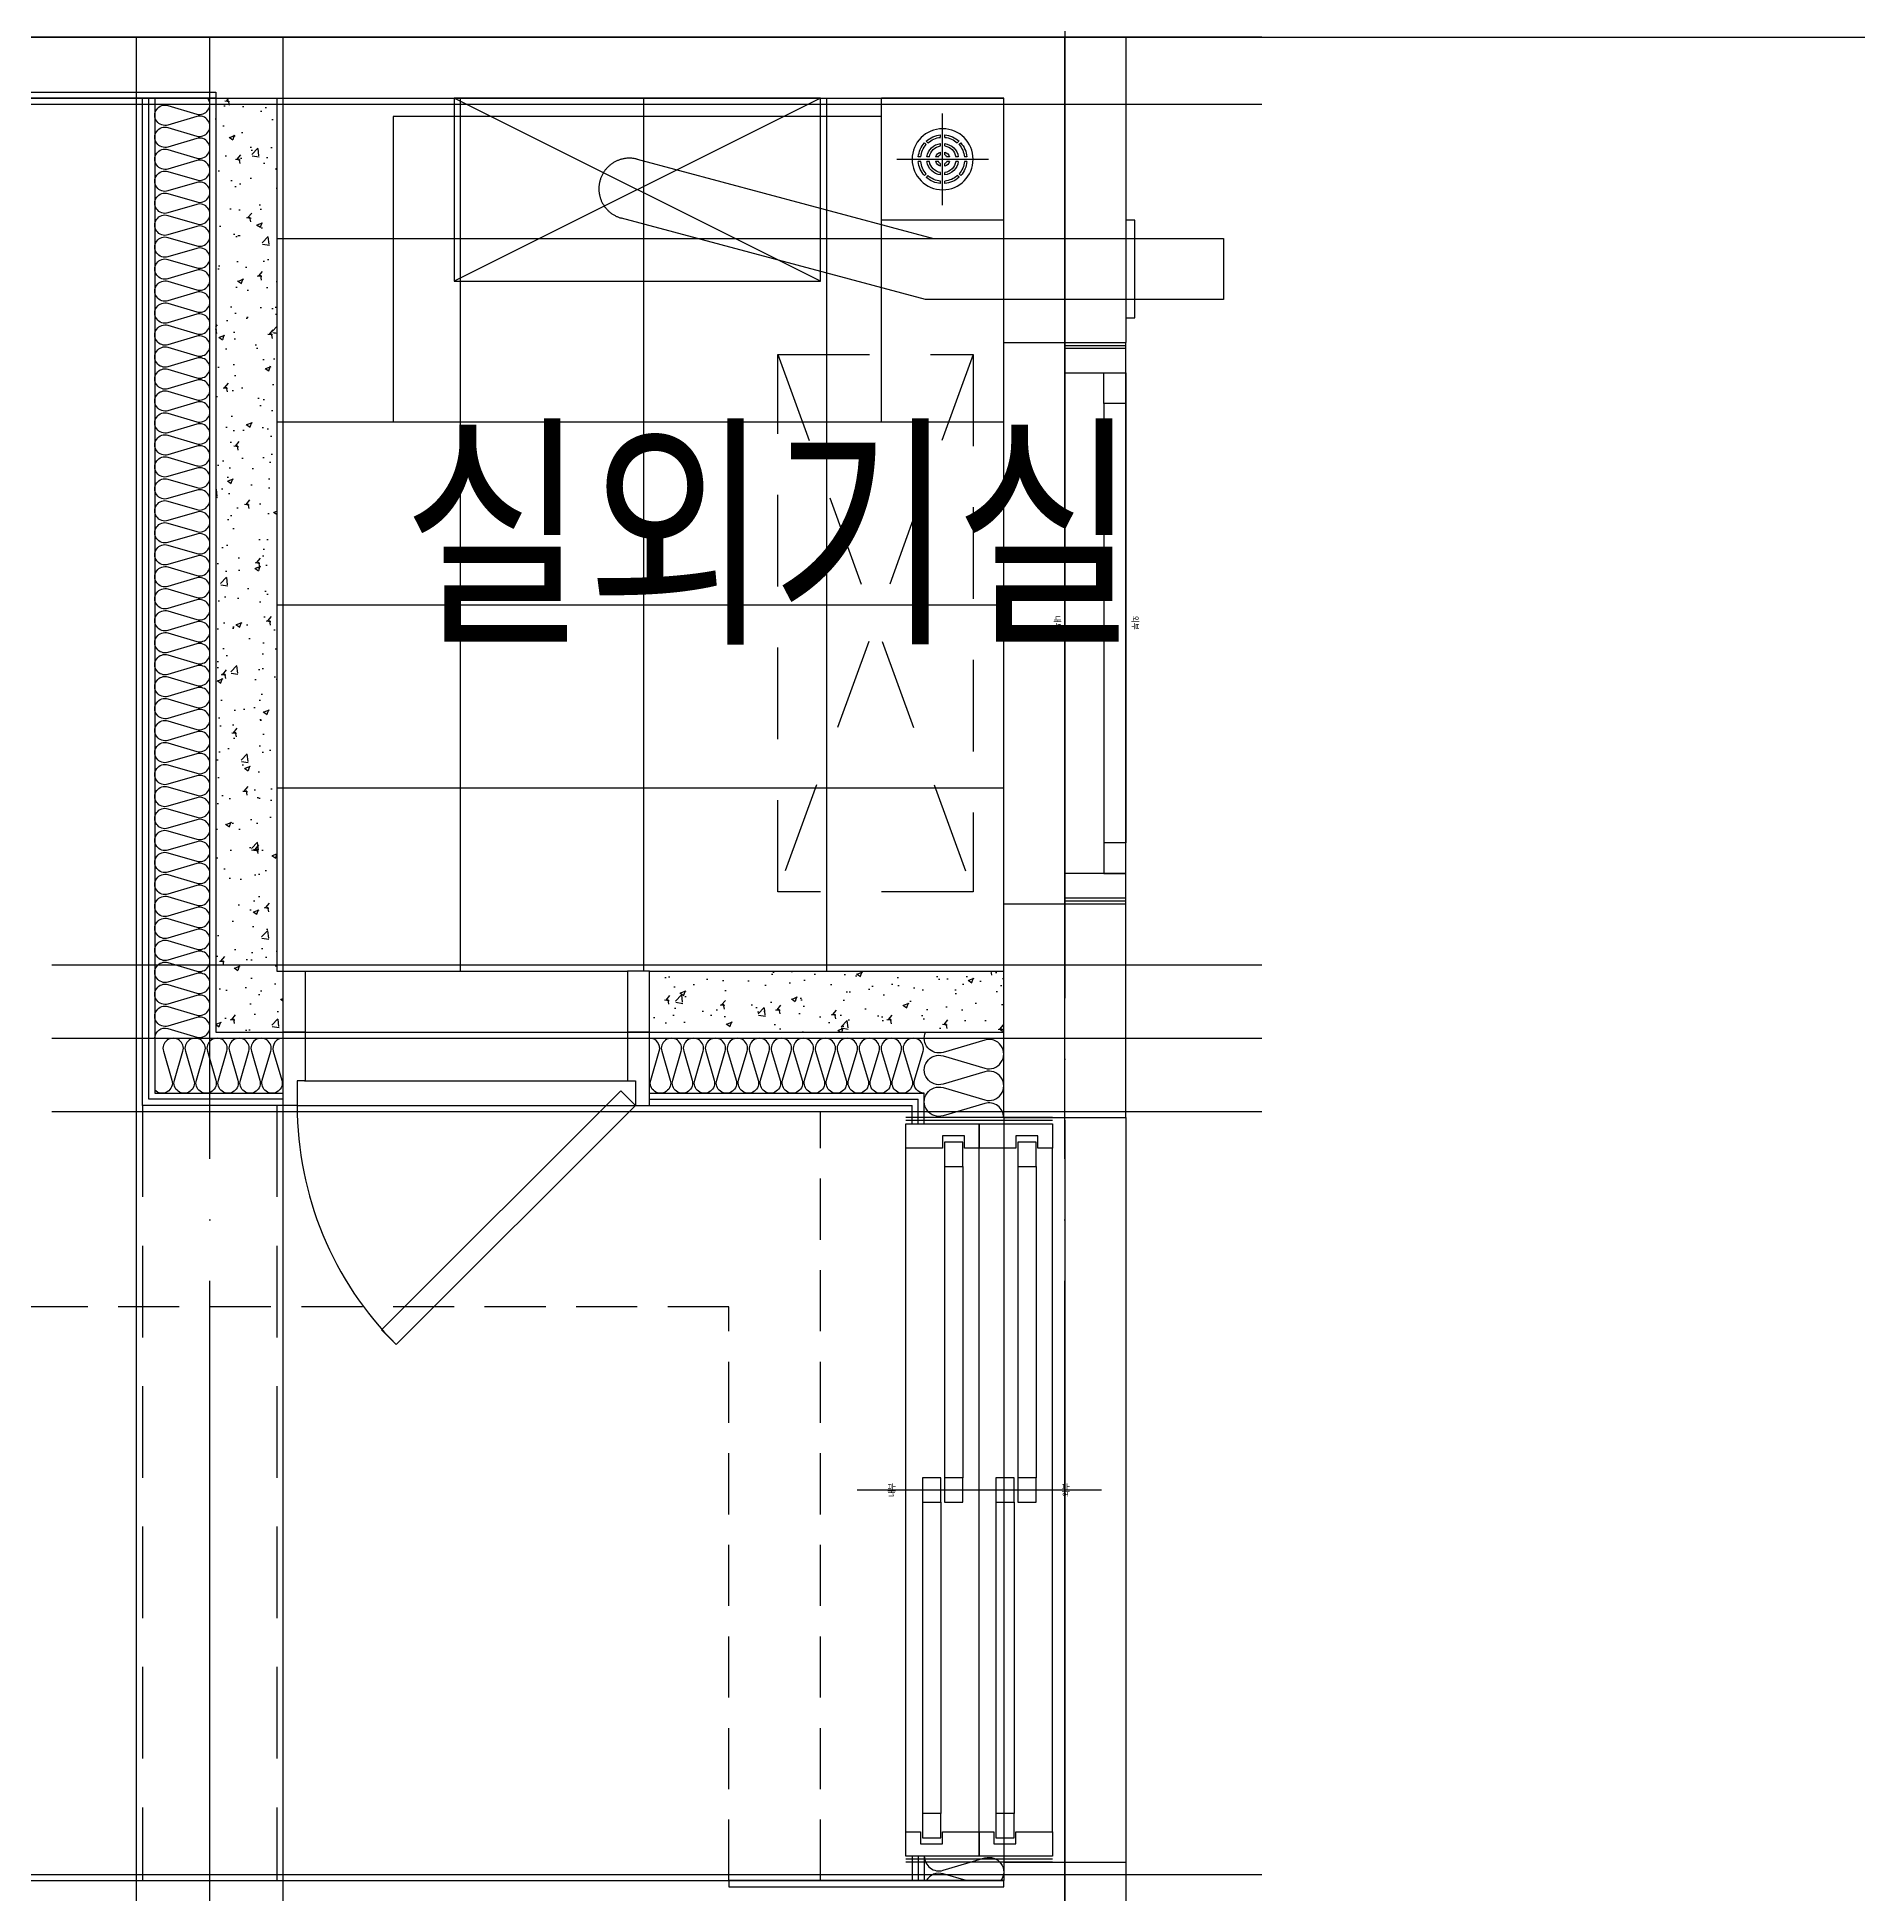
# Model space of a CAD drawing. Header units: millimetres. Extents: x 840000 to 1054178, y 0 to 59400.
# Drawn here: x 875919 to 878912, y 19577 to 22621 of the extents above; entities that cross this region are included whole.
import ezdxf
from ezdxf.enums import TextEntityAlignment as Align
from ezdxf.xclip import XClip

# ---------------------------------------------------------------- set-up
doc = ezdxf.new("R2010")
doc.units = ezdxf.units.MM
doc.header["$LTSCALE"] = 100
doc.header["$XCLIPFRAME"] = 0
for name, pattern in [('X - 단위세대 확장형$0$CEN', [62, 60, -1, 0, -1]), ('X - 단위세대 확장형$0$HID', [1.5, 1, -0.5]), ('X - 단위세대 확장형$0$X-55$0$HD', [2.5, 1.5, -1]), ('X - 단위세대 확장형$0$X-55$0$HID', [2.3, 1.5, -0.8]), ('X - 단위세대 확장형$0$xr-49D(확)$0$HID', [2.3, 1.5, -0.8]), ('X - 평면도$0$CEN', [62, 60, -1, 0, -1])]:
    doc.linetypes.add(name, pattern=pattern)
doc.layers.get('DEFPOINTS').update_dxf_attribs({"color": 145})
for name, color, linetype in [('AA-XXXX-TEXT', 3, 'Continuous'), ('SYM', 7, 'Continuous'), ('X - 단위세대 확장형$0$A-CEN', 1, 'X - 단위세대 확장형$0$CEN'), ('X - 단위세대 확장형$0$A-CON', 2, 'Continuous'), ('X - 단위세대 확장형$0$A-GIP', 6, 'Continuous'), ('X - 단위세대 확장형$0$A-INS', 9, 'Continuous'), ('X - 단위세대 확장형$0$A-TILE', 253, 'Continuous'), ('X - 단위세대 확장형$0$A-WIN', 4, 'Continuous'), ('X - 단위세대 확장형$0$AA-WAXM-CONC', 2, 'Continuous'), ('X - 단위세대 확장형$0$AA-WAXM-DRYW', 7, 'Continuous'), ('X - 단위세대 확장형$0$AA-XXXX-CNTL', 1, 'X - 단위세대 확장형$0$CEN'), ('X - 단위세대 확장형$0$AA-XXXX-PATT', 8, 'Continuous'), ('X - 단위세대 확장형$0$S-ELE', 4, 'Continuous'), ('X - 단위세대 확장형$0$X-55$0$0-조경패턴', 9, 'Continuous'), ('X - 단위세대 확장형$0$X-55$0$AA-DWXM-WIND', 4, 'Continuous'), ('X - 단위세대 확장형$0$X-84$0$AA-DWXM-STHC', 9, 'Continuous'), ('X - 단위세대 확장형$0$X-84$0$AA-DWXM-WIND', 4, 'Continuous'), ('X - 단위세대 확장형$0$X-84$0$AA-XXXX-ELEV', 4, 'Continuous'), ('X - 단위세대 확장형$0$xr-49D(확)$0$AA-XXXX-HIDL2', 7, 'X - 단위세대 확장형$0$xr-49D(확)$0$HID'), ('X - 단위세대 확장형$0$결로방지단열재', 7, 'X - 단위세대 확장형$0$HID'), ('X - 단위세대 확장형$0$보일러', 6, 'X - 단위세대 확장형$0$HID'), ('X - 단위세대 확장형$0$실외기', 9, 'X - 단위세대 확장형$0$HID'), ('X - 단위세대 확장형$0$커텐박스', 6, 'X - 단위세대 확장형$0$HID'), ('X - 평면도$0$AA-XXXX-CNTL', 1, 'X - 평면도$0$CEN')]:
    doc.layers.add(name, color=color, linetype=linetype)
doc.layers.add('X - 단위세대 확장형$0$A-door', color=4, linetype='Continuous', lineweight=25)
doc.layers.add('X - 단위세대 확장형$0$A-MC', color=171, linetype='Continuous', plot=False)
doc.layers.add('X - 단위세대 확장형$0$AA-EL-PCN8', color=8, linetype='Continuous', plot=False)
doc.styles.add('HAUD01', font='Dotum.ttf')
doc.styles.add('X - 단위세대 확장형$0$X-55$0$맑은 고딕', font='malgun.ttf')
doc.styles.add('X - 단위세대 확장형$0$X-84$0$맑은 고딕', font='malgun.ttf')
pattern_1 = [(50, (-56951.98, -38513.11), (91.092334, -7.96954), [9.525, -104.775]), (355, (-56951.98, -38513.11), (-17.62141, 95.52832), [7.62, -83.82]), (100.451, (-56944.39, -38513.77), (73.47125, 87.55834), [8.095, -89.045]), (46.1842, (-56951.98, -38487.71), (135.53952, -21.02116), [14.2875, -157.1625]), (96.6356, (-56940.69, -38489.46), (118.70212, 123.71278), [12.1425, -133.5675]), (351.184, (-56951.98, -38487.71), (118.7023, 123.71256), [11.43, -125.73]), (21, (-56939.28, -38494.06), (75.80744, -51.13276), [9.525, -104.775]), (326, (-56939.28, -38494.06), (30.90101, 92.09398), [7.62, -83.82]), (71.4514, (-56932.965, -38498.32), (106.70825, 40.96143), [8.095, -89.045]), (37.5, (-56951.982, -38513.11), (1.544302, 42.27752), [0, -82.804, 0, -85.09, 0, -84.1375]), (7.5, (-56951.98, -38513.11), (33.40983, 50.090287), [0, -48.514, 0, -80.899, 0, -32.0675]), (327.5, (-56980.303, -38513.11), (67.795298, -2.864372), [0, -31.75, 0, -99.06, 0, -131.445]), (317.5, (-56993, -38513.11), (74.06459, 12.713246), [0, -41.275, 0, -65.786, 0, -93.345])]

# ---------------------------------------------------------------- blocks, each defined once
blk = doc.blocks.new('X - 단위세대 확장형$0$X-84$0$FD')
at = {"layer": 'X - 단위세대 확장형$0$X-84$0$AA-DWXM-STHC'}
for p, q in [((101.5, 114.3), (-98.5, 114.3)), ((-98.5, -85.7), (-98.5, 114.3)), ((101.5, -85.7), (101.5, 114.3)), ((1.5, 89.3), (1.5, -60.7)), ((-28.2, 41.1), (-25.4, 38.3)), ((-22.5, 41.1), (-25.4, 43.9)), ((-2.4, 50.1), (-2.4, 54.1)), ((-2.4, 36), (-2.4, 40)), ((5.4, 50.1), (5.4, 54.1)), ((5.4, 36), (5.4, 40)), ((28.3, 44), (25.5, 41.1)), ((28.3, 38.3), (31.2, 41.1)), ((76.5, 14.3), (-73.5, 14.3)), ((-34.4, 17.6), (-38.4, 17.6)), ((-34.3, 10.8), (-38.3, 10.8)), ((-20.3, 17.6), (-24.3, 17.6)), ((-20.2, 10.8), (-24.3, 10.8)), ((-5.8, 17.6), (-10, 17.6)), ((-5.7, 10.8), (-10, 10.8)), ((-2.4, 21.3), (-2.4, 25.7)), ((-2.4, 3), (-2.4, 7.3)), ((5.4, 21.3), (5.4, 25.7)), ((5.4, 3), (5.4, 7.3)), ((13, 10.8), (8.7, 10.8)), ((13, 17.6), (8.8, 17.6)), ((27.3, 10.8), (23.2, 10.8)), ((27.3, 17.6), (23.3, 17.6)), ((41.3, 10.8), (37.3, 10.8)), ((41.4, 17.6), (37.4, 17.6)), ((-28.2, -12.5), (-25.3, -9.7)), ((-22.5, -12.5), (-25.3, -15.4)), ((-2.4, -11.4), (-2.4, -7.3)), ((-2.4, -25.5), (-2.4, -21.5)), ((5.4, -11.4), (5.4, -7.3)), ((5.4, -25.5), (5.4, -21.5)), ((25.5, -12.6), (28.3, -15.4)), ((31.1, -12.6), (28.3, -9.7)), ((101.5, -85.7), (-98.5, -85.7))]:
    blk.add_line(p, q, dxfattribs=at)
blk.add_circle((1.5, 14.3), 50, dxfattribs=at)
for radius, start, end in [(40, 137.9377, 175.3172), (36, 138.2645, 174.7956), (40, 95.5963, 132.2058), (26, 98.6286, 172.7847), (36, 96.2205, 131.895), (22, 100.213, 171.4638), (40, 47.8687, 84.4251), (36, 48.1878, 83.8033), (26, 7.2153, 81.4045), (22, 8.5362, 79.8264), (36, 5.2044, 41.8183), (40, 4.6828, 42.1367), (40, 184.9707, 222.1313), (36, 185.5247, 221.8122), (26, 187.6605, 261.3714), (22, 189.0641, 259.787), (12, 108.9695, 164.209), (12, 196.7874, 251.0305), (8, 119.1827, 155.9086), (8, 205.6729, 240.8173), (12, 15.791, 71.1056), (8, 24.0914, 60.9392), (26, 278.5955, 352.3395), (22, 280.1736, 350.9359), (12, 288.8944, 343.2126), (8, 299.0608, 334.3271), (36, 318.105, 354.4753), (40, 317.7942, 355.0293), (40, 227.8633, 264.4037), (36, 228.1817, 263.7795), (36, 276.1967, 311.7355), (40, 275.5749, 312.0623)]:
    blk.add_arc((1.5, 14.3), radius, start, end, dxfattribs=at)
blk = doc.blocks.new('*U474')
at = {"layer": 'DEFPOINTS'}
for p, q in [((-460, -64), (-460, 36)), ((-455, -64), (-455, 36)), ((455, -64), (455, 36)), ((460, -64), (460, 36))]:
    blk.add_line(p, q, dxfattribs=at)
at = {"layer": 'X - 단위세대 확장형$0$X-55$0$AA-DWXM-WIND'}
for p, q in [((-360, 36), (360, 36)), ((-360, 0), (360, 0))]:
    blk.add_line(p, q, dxfattribs=at)
at = {"layer": 'X - 단위세대 확장형$0$X-55$0$AA-DWXM-WIND', "color": 8}
blk.add_line((410, -64), (-410, -64), dxfattribs=at)
at = {"layer": 'X - 단위세대 확장형$0$X-55$0$AA-DWXM-WIND'}
for points in [[(-410, 36), (-450, 36), (-450, -64), (-410, -64)], [(-410, 36), (-360, 36), (-360, 0), (-410, 0)], [(410, 36), (360, 36), (360, 0), (410, 0)], [(450, 36), (410, 36), (410, -64), (450, -64)]]:
    blk.add_lwpolyline(points, close=True, dxfattribs=at)
at = {"layer": 'DEFPOINTS', "style": 'X - 단위세대 확장형$0$X-55$0$맑은 고딕', "width": 0.9}
for s, p in [('외부', (-0.7, 51.4)), ('내부', (-0.7, -76.3))]:
    blk.add_text(s, height=10, dxfattribs=at).set_placement(p, align=Align.MIDDLE_CENTER)
blk = doc.blocks.new('X - 단위세대 확장형$0$X-55$0$실외기실 점검문')
at = {"layer": 'X - 단위세대 확장형$0$A-door', "color": 8}
for p, q in [((-119.7, 577), (-119.7, 23)), ((-79.7, 565), (-79.7, 36)), ((0.3, 564), (0.3, 35))]:
    blk.add_line(p, q, dxfattribs=at)
at = {"layer": 'X - 단위세대 확장형$0$A-door'}
for points in [[(0.3, 600), (0.3, 564), (-79.7, 564), (-79.7, 577), (-119.7, 577), (-119.7, 600)], [(-95.6, 47), (-119.7, 23), (-511.4, 414.7), (-487.4, 438.8)], [(0.3, 0), (0.3, 36), (-79.7, 36), (-79.7, 23), (-119.7, 23), (-119.7, 0)]]:
    blk.add_lwpolyline(points, close=True, dxfattribs=at)
at = {"layer": 'X - 단위세대 확장형$0$A-door', "color": 1}
blk.add_arc((-119.7, 23), 554, 90, 135, dxfattribs=at)
blk = doc.blocks.new('X - 단위세대 확장형$0$X-55$0$보일러(양평)_3')
at = {"layer": 'X - 단위세대 확장형$0$보일러', "linetype": 'X - 단위세대 확장형$0$X-55$0$HID', "ltscale": 50}
for p, q in [((0, 430), (-600, 130)), ((0, 130), (-600, 430))]:
    blk.add_line(p, q, dxfattribs=at)
for points in [[(0, 130), (0, 430), (-600, 430), (-600, 130)], [(500, 230), (500, 70), (515, 70), (515, 230)]]:
    blk.add_lwpolyline(points, close=True, dxfattribs=at)
at = {"layer": 'X - 단위세대 확장형$0$보일러', "color": 252, "ltscale": 50}
blk.add_lwpolyline([(100, -100), (100, 400), (-700, 400), (-700, -100)], close=True, dxfattribs=at)
at = {"layer": 'X - 단위세대 확장형$0$보일러', "linetype": 'X - 단위세대 확장형$0$X-55$0$HID', "ltscale": 50}
blk.add_lwpolyline([(-300, 330), (185.2, 200), (660, 200), (660, 100), (172, 100), (-325.9, 233.4)], dxfattribs=at)
blk.add_arc((-312.9, 281.7), 50, 75, 255, dxfattribs=at)
blk = doc.blocks.new('*U477')
at = {"layer": 'DEFPOINTS'}
for p, q in [((-610, -130), (-610, 110)), ((-605, -130), (-605, 110)), ((605, -130), (605, 110)), ((610, -130), (610, 110))]:
    blk.add_line(p, q, dxfattribs=at)
at = {"layer": 'X - 단위세대 확장형$0$X-84$0$AA-DWXM-WIND'}
for p, q in [((0, 190), (0, -210)), ((-20, 83), (-530, 83)), ((-20, 53), (-530, 53)), ((530, 47), (20, 47)), ((530, 17), (20, 17)), ((-20, -37), (-530, -37)), ((-20, -67), (-530, -67)), ((530, -73), (20, -73)), ((530, -103), (20, -103))]:
    blk.add_line(p, q, dxfattribs=at)
at = {"layer": 'X - 단위세대 확장형$0$X-84$0$AA-DWXM-WIND', "color": 8}
for p, q in [((-560, 110), (560, 110)), ((-560, -10), (560, -10)), ((-560, -130), (560, -130))]:
    blk.add_line(p, q, dxfattribs=at)
at = {"layer": 'X - 단위세대 확장형$0$X-84$0$AA-DWXM-WIND'}
for points in [[(-560, 86), (-580, 86), (-580, 50), (-560, 50), (-560, -10), (-560, -10), (-600, -10), (-600, 110), (-560, 110), (-560, 86)], [(560, 14), (580, 14), (580, 50), (560, 50), (560, 110), (560, 110), (600, 110), (600, -10), (560, -10), (560, 14)], [(-560, -34), (-580, -34), (-580, -70), (-560, -70), (-560, -130), (-560, -130), (-600, -130), (-600, -10), (-560, -10), (-560, -34)], [(560, -106), (580, -106), (580, -70), (560, -70), (560, -10), (560, -10), (600, -10), (600, -130), (560, -130), (560, -106)]]:
    blk.add_lwpolyline(points, dxfattribs=at)
for points in [[(-530, 53), (-530, 83), (-570, 83), (-570, 53)], [(20, 53), (20, 83), (-20, 83), (-20, 53)], [(-20, 17), (20, 17), (20, 47), (-20, 47)], [(570, 17), (570, 47), (530, 47), (530, 17)], [(-530, -67), (-530, -37), (-570, -37), (-570, -67)], [(20, -67), (20, -37), (-20, -37), (-20, -67)], [(-20, -103), (20, -103), (20, -73), (-20, -73)], [(570, -103), (570, -73), (530, -73), (530, -103)]]:
    blk.add_lwpolyline(points, close=True, dxfattribs=at)
at = {"layer": 'DEFPOINTS', "style": 'X - 단위세대 확장형$0$X-84$0$맑은 고딕', "width": 0.9}
for s, p in [('내부', (0, 133.2)), ('외부', (0, -152.2))]:
    blk.add_text(s, height=10, dxfattribs=at).set_placement(p, align=Align.MIDDLE_CENTER)
blk = doc.blocks.new('X - 단위세대 확장형$0$A$C215C54E9')
at = {"layer": 'X - 단위세대 확장형$0$실외기', "linetype": 'X - 단위세대 확장형$0$X-55$0$HD'}
for p, q in [((440, -160), (-440, 160)), ((440, 160), (-440, -160))]:
    blk.add_line(p, q, dxfattribs=at)
blk.add_lwpolyline([(440, -160), (-440, -160), (-440, 160), (440, 160)], close=True, dxfattribs=at)
blk = doc.blocks.new('X - 단위세대 확장형$0$A$Cc77666b6')
at = {"layer": 'X - 단위세대 확장형$0$AA-XXXX-PATT'}
h = blk.add_hatch(dxfattribs=at)
h.set_pattern_fill('AR-CONC', color=256, scale=0.5, style=0)
h.set_pattern_definition(pattern_1)
h.paths.add_polyline_path([(-1490, -1630), (-1380, -1630), (-1380, -1530), (-1390, -1530), (-1390, -100), (-1490, -100)])
h = blk.add_hatch(dxfattribs=at)
h.set_pattern_fill('AR-CONC', color=256, scale=0.5, style=0)
h.set_pattern_definition(pattern_1)
h.paths.add_polyline_path([(-780, -1530), (-780, -1630), (-200, -1630), (-200, -1530)])
at = {"layer": 'X - 단위세대 확장형$0$A-CEN'}
for p, q in [((222.5, 0), (-8400, 0)), ((-1758.7, -1640), (222.5, -1640))]:
    blk.add_line(p, q, dxfattribs=at)
at = {"layer": 'X - 단위세대 확장형$0$A-GIP'}
for p, q in [((-1610, -1750), (-1610, -100)), ((-1600, -1740), (-1600, -100)), ((-1380, -1750), (-1610, -1750)), ((-1380, -1740), (-1600, -1740)), ((-780, -1740), (-340, -1740)), ((-780, -1750), (-350, -1750)), ((-350, -1780), (-350, -1750)), ((-340, -1780), (-340, -1740)), ((-350, -2980), (-350, -3020)), ((-340, -2980), (-340, -3020))]:
    blk.add_line(p, q, dxfattribs=at)
at = {"layer": 'X - 단위세대 확장형$0$A-INS'}
for p, q in [((-1590, -100), (-1590, -1730)), ((-1590, -1730), (-1380, -1730)), ((-780, -1730), (-330, -1730)), ((-330, -1780), (-330, -1730)), ((-330, -2980), (-330, -3020))]:
    blk.add_line(p, q, dxfattribs=at)
for points in [[(-1590, -1640, -0.500912), (-1568.6, -1624), (-1521.4, -1638, 1.337394), (-1521.4, -1606), (-1568.6, -1620, -1.337394), (-1568.6, -1588), (-1521.4, -1602, 1.337394), (-1521.4, -1570), (-1568.6, -1584, -1.337394), (-1568.6, -1552), (-1521.4, -1566, 1.337394), (-1521.4, -1534), (-1568.6, -1548, -1.337394), (-1568.6, -1516), (-1521.4, -1530, 1.337394), (-1521.4, -1498), (-1568.6, -1512, -1.337394), (-1568.6, -1480), (-1521.4, -1494, 1.337394), (-1521.4, -1462), (-1568.6, -1476, -1.337394), (-1568.6, -1444), (-1521.4, -1458, 1.337394), (-1521.4, -1426), (-1568.6, -1440, -1.337394), (-1568.6, -1408), (-1521.4, -1422, 1.337394), (-1521.4, -1390), (-1568.6, -1404, -1.337394), (-1568.6, -1372), (-1521.4, -1386, 1.337394), (-1521.4, -1354), (-1568.6, -1368, -1.337394), (-1568.6, -1336), (-1521.4, -1350, 1.337394), (-1521.4, -1318), (-1568.6, -1332, -1.337394), (-1568.6, -1300), (-1521.4, -1314, 1.337394), (-1521.4, -1282), (-1568.6, -1296, -1.337394), (-1568.6, -1264), (-1521.4, -1278, 1.337394), (-1521.4, -1246), (-1568.6, -1260, -1.337394), (-1568.6, -1228), (-1521.4, -1242, 1.337394), (-1521.4, -1210), (-1568.6, -1224, -1.337394), (-1568.6, -1192), (-1521.4, -1206, 1.337394), (-1521.4, -1174), (-1568.6, -1188, -1.337394), (-1568.6, -1156), (-1521.4, -1170, 1.337394), (-1521.4, -1138), (-1568.6, -1152, -1.337394), (-1568.6, -1120), (-1521.4, -1134, 1.337394), (-1521.4, -1102), (-1568.6, -1116, -1.337394), (-1568.6, -1084), (-1521.4, -1098, 1.337394), (-1521.4, -1066), (-1568.6, -1080, -1.337394), (-1568.6, -1048), (-1521.4, -1062, 1.337394), (-1521.4, -1030), (-1568.6, -1044, -1.337394), (-1568.6, -1012), (-1521.4, -1026, 1.337394), (-1521.4, -994), (-1568.6, -1008, -1.337394), (-1568.6, -976), (-1521.4, -990, 1.337394), (-1521.4, -958), (-1568.6, -972, -1.337394), (-1568.6, -940), (-1521.4, -954, 1.337394), (-1521.4, -922), (-1568.6, -936, -1.337394), (-1568.6, -904), (-1521.4, -918, 1.337394), (-1521.4, -886), (-1568.6, -900, -1.337394), (-1568.6, -868), (-1521.4, -882, 1.337394), (-1521.4, -850), (-1568.6, -864, -1.337394), (-1568.6, -832), (-1521.4, -846, 1.337394), (-1521.4, -814), (-1568.6, -828, -1.337394), (-1568.6, -796), (-1521.4, -810, 1.337394), (-1521.4, -778), (-1568.6, -792, -1.337394), (-1568.6, -760), (-1521.4, -774, 1.337394), (-1521.4, -742), (-1568.6, -756, -1.337394), (-1568.6, -724), (-1521.4, -738, 1.337394), (-1521.4, -706), (-1568.6, -720, -1.337394), (-1568.6, -688), (-1521.4, -702, 1.337394), (-1521.4, -670), (-1568.6, -684, -1.337394), (-1568.6, -652), (-1521.4, -666, 1.337394), (-1521.4, -634), (-1568.6, -648, -1.337394), (-1568.6, -616), (-1521.4, -630, 1.337394), (-1521.4, -598), (-1568.6, -612, -1.337394), (-1568.6, -580), (-1521.4, -594, 1.337394), (-1521.4, -562), (-1568.6, -576, -1.337394), (-1568.6, -544), (-1521.4, -558, 1.337394), (-1521.4, -526), (-1568.6, -540, -1.337394), (-1568.6, -508), (-1521.4, -522, 1.337394), (-1521.4, -490), (-1568.6, -504, -1.337394), (-1568.6, -472), (-1521.4, -486, 1.337394), (-1521.4, -454), (-1568.6, -468, -1.337394), (-1568.6, -436), (-1521.4, -450, 1.337394), (-1521.4, -418), (-1568.6, -432, -1.337394), (-1568.6, -400), (-1521.4, -414, 1.337394), (-1521.4, -382), (-1568.6, -396, -1.337394), (-1568.6, -364), (-1521.4, -378, 1.337394), (-1521.4, -346), (-1568.6, -360, -1.337394), (-1568.6, -328), (-1521.4, -342, 1.337394), (-1521.4, -310), (-1568.6, -324, -1.337394), (-1568.6, -292), (-1521.4, -306, 1.337394), (-1521.4, -274), (-1568.6, -288, -1.337394), (-1568.6, -256), (-1521.4, -270, 1.337394), (-1521.4, -238), (-1568.6, -252, -1.337394), (-1568.6, -220), (-1521.4, -234, 1.337394), (-1521.4, -202), (-1568.6, -216, -1.337394), (-1568.6, -184), (-1521.4, -198, 1.337394), (-1521.4, -166), (-1568.6, -180, -1.337394), (-1568.6, -148), (-1521.4, -162, 1.337394), (-1521.4, -130), (-1568.6, -144, -1.337394), (-1568.6, -112), (-1521.4, -126, 0.722154), (-1503.3, -100, 0.722154)], [(-1380, -1640, 0.500912), (-1396, -1661.4), (-1382, -1708.6, -1.337394), (-1414, -1708.6), (-1400, -1661.4, 1.337394), (-1432, -1661.4), (-1418, -1708.6, -1.337394), (-1450, -1708.6), (-1436, -1661.4, 1.337394), (-1468, -1661.4), (-1454, -1708.6, -1.337394), (-1486, -1708.6), (-1472, -1661.4, 1.337394), (-1504, -1661.4), (-1490, -1708.6, -1.337394), (-1522, -1708.6), (-1508, -1661.4, 1.337394), (-1540, -1661.4), (-1526, -1708.6, -1.337394), (-1558, -1708.6), (-1544, -1661.4, 1.337394), (-1576, -1661.4), (-1562, -1708.6, -0.785097), (-1590, -1724.9, -0.785097)], [(-330, -1730, -0.500912), (-346, -1708.6), (-332, -1661.4, 1.337394), (-364, -1661.4), (-350, -1708.6, -1.337394), (-382, -1708.6), (-368, -1661.4, 1.337394), (-400, -1661.4), (-386, -1708.6, -1.337394), (-418, -1708.6), (-404, -1661.4, 1.337394), (-436, -1661.4), (-422, -1708.6, -1.337394), (-454, -1708.6), (-440, -1661.4, 1.337394), (-472, -1661.4), (-458, -1708.6, -1.337394), (-490, -1708.6), (-476, -1661.4, 1.337394), (-508, -1661.4), (-494, -1708.6, -1.337394), (-526, -1708.6), (-512, -1661.4, 1.337394), (-544, -1661.4), (-530, -1708.6, -1.337394), (-562, -1708.6), (-548, -1661.4, 1.337394), (-580, -1661.4), (-566, -1708.6, -1.337394), (-598, -1708.6), (-584, -1661.4, 1.337394), (-616, -1661.4), (-602, -1708.6, -1.337394), (-634, -1708.6), (-620, -1661.4, 1.337394), (-652, -1661.4), (-638, -1708.6, -1.337394), (-670, -1708.6), (-656, -1661.4, 1.337394), (-688, -1661.4), (-674, -1708.6, -1.337394), (-706, -1708.6), (-692, -1661.4, 1.337394), (-724, -1661.4), (-710, -1708.6, -1.337394), (-742, -1708.6), (-728, -1661.4, 1.337394), (-760, -1661.4), (-746, -1708.6, -1.337394), (-778, -1708.6), (-764, -1661.4, 0.500912), (-780, -1640, 0.500912)], [(-200, -1770, 0.500912), (-230.9, -1746.9), (-299.1, -1767.1, -1.337394), (-299.1, -1720.9), (-230.9, -1741.1, 1.337394), (-230.9, -1694.9), (-299.1, -1715.1, -1.337394), (-299.1, -1668.9), (-230.9, -1689.1, 1.337394), (-230.9, -1642.9), (-299.1, -1663.1, -0.643204), (-327.8, -1630, -0.643204)], [(-330, -2980, 0.500912), (-299.1, -3003.1), (-230.9, -2982.9, -0.713472), (-204.5, -3020, -0.713472)], [(-261.6, -3020), (-299.1, -3008.9, 0.346751), (-326.8, -3020, 0.346751)]]:
    blk.add_lwpolyline(points, format="xyb", dxfattribs=at)
at = {"layer": 'X - 단위세대 확장형$0$A-MC'}
for p, q in [((-1620, -8037.5), (-1620, 0)), ((-1380, -8037.5), (-1380, 0)), ((-5535, -110), (222.5, -110)), ((-1758.7, -1520), (222.5, -1520)), ((-1758.7, -1760), (222.5, -1760)), ((-5630, -3010), (222.5, -3010))]:
    blk.add_line(p, q, dxfattribs=at)
at = {"layer": 'X - 단위세대 확장형$0$A-TILE'}
for p, q in [((-1090, -100), (-1090, -1530)), ((-790, -100), (-790, -1530)), ((-490, -100), (-490, -1530)), ((-1390, -330), (-200, -330)), ((-1390, -630), (-200, -630)), ((-1390, -930), (-200, -930)), ((-1390, -1230), (-200, -1230))]:
    blk.add_line(p, q, dxfattribs=at)
at = {"layer": 'X - 단위세대 확장형$0$AA-EL-PCN8'}
for p, q in [((-200, -1420), (-200, -500)), ((0, -1420), (0, -500)), ((-1344, -1530), (-816, -1530)), ((-200, -1770), (-200, -2990)), ((0, -1770), (0, -2990))]:
    blk.add_line(p, q, dxfattribs=at)
at = {"layer": 'X - 단위세대 확장형$0$AA-WAXM-CONC'}
for p, q in [((0, 0), (0, -500)), ((-5420, -100), (-200, -100)), ((-200, -500), (-200, -100)), ((-200, -500), (0, -500)), ((-200, -1420), (0, -1420)), ((-200, -1770), (-200, -1420)), ((0, -1770), (0, -1420)), ((-200, -1770), (0, -1770)), ((-200, -2990), (0, -2990)), ((-200, -2990), (-200, -3020)), ((0, -2990), (0, -3640)), ((-3310, -3020), (-200, -3020))]:
    blk.add_line(p, q, dxfattribs=at)
at = {"layer": 'X - 단위세대 확장형$0$AA-WAXM-DRYW'}
for p, q in [((-1490, -100), (-1490, -1630)), ((-1390, -100), (-1390, -1530)), ((-1390, -1530), (-1380, -1530)), ((-780, -1530), (-200, -1530)), ((-1490, -1630), (-1380, -1630)), ((-780, -1630), (-200, -1630))]:
    blk.add_line(p, q, dxfattribs=at)
for points in [[(-1380, -1630), (-1380, -1530), (-1344, -1530), (-1344, -1630)], [(-780, -1630), (-780, -1530), (-816, -1530), (-816, -1630)]]:
    blk.add_lwpolyline(points, close=True, dxfattribs=at)
at = {"layer": 'X - 단위세대 확장형$0$AA-XXXX-CNTL'}
for p, q in [((-8400, 0), (222.5, 0)), ((-1500, -8037.5), (-1500, 0)), ((-100, -8037.5), (-100, 0))]:
    blk.add_line(p, q, dxfattribs=at)
at = {"layer": 'X - 단위세대 확장형$0$S-ELE'}
for p, q in [((-200, -1770), (-200, -2990)), ((0, -1770), (0, -2990))]:
    blk.add_line(p, q, dxfattribs=at)
at = {"layer": 'X - 단위세대 확장형$0$X-55$0$0-조경패턴'}
blk.add_line((-200, -500), (0, -500), dxfattribs=at)
at = {"layer": 'X - 단위세대 확장형$0$xr-49D(확)$0$AA-XXXX-HIDL2'}
for p, q in [((-1610, -1750), (-1610, -3020)), ((-1390, -1750), (-1390, -3020))]:
    blk.add_line(p, q, dxfattribs=at)
at = {"rotation": 90}
for name, p in [('X - 단위세대 확장형$0$A$C215C54E9', (-410, -960)), ('X - 단위세대 확장형$0$X-55$0$실외기실 점검문', (-780, -1630.3))]:
    blk.add_blockref(name, p, dxfattribs=at)
at = {"layer": 'X - 단위세대 확장형$0$A-WIN'}
for name, p, rotation in [('*U474', (-36, -960), 270), ('*U477', (-250, -2380), 90)]:
    blk.add_blockref(name, p, dxfattribs=dict(at, rotation=rotation))
at = {"layer": 'X - 단위세대 확장형$0$X-84$0$AA-XXXX-ELEV', "xscale": -1.00000000000001, "rotation": 90}
blk.add_blockref('X - 단위세대 확장형$0$X-84$0$FD', (-285.7, -198.5), dxfattribs=at)
at = {"layer": 'X - 단위세대 확장형$0$보일러'}
blk.add_blockref('X - 단위세대 확장형$0$X-55$0$보일러(양평)_3', (-500, -530), dxfattribs=at)
blk = doc.blocks.new('X - 단위세대 확장형$0$20220222-결로')
at = {"layer": 'X - 단위세대 확장형$0$A-CON'}
for p, q in [((-15470, -920), (-15020, -920)), ((-15020, -920), (-15020, -930)), ((-14180, -3850), (-14180, -3860)), ((-14180, -3860), (-13730, -3860)), ((-13730, -3860), (-13730, -3850))]:
    blk.add_line(p, q, dxfattribs=at)
at = {"layer": 'X - 단위세대 확장형$0$A-CON', "color": 8}
for p, q in [((-15020, -930), (-15470, -930)), ((-13730, -3850), (-14180, -3850))]:
    blk.add_line(p, q, dxfattribs=at)
at = {"layer": 'X - 단위세대 확장형$0$결로방지단열재'}
blk.add_lwpolyline([(-14180, -3850), (-14180, -2910), (-15470, -2910), (-15470, -930)], dxfattribs=at)
at = {"layer": 'X - 단위세대 확장형$0$커텐박스'}
blk.add_line((-14030, -3850), (-14030, -2590), dxfattribs=at)
blk = doc.blocks.new('X - 단위세대 확장형', base_point=(-475.4, -286.7))
blk.add_blockref('X - 단위세대 확장형$0$20220222-결로', (70482, 39343.1))
blk.add_blockref('X - 단위세대 확장형$0$A$Cc77666b6', (56952, 38513.1))
blk = doc.blocks.new('20220114_기준층 실명')
at = {"layer": 'AA-XXXX-TEXT', "style": 'HAUD01', "width": 0.8}
blk.add_text('실외기실', height=300, dxfattribs=at).set_placement((-26419.4, 4498.2), align=Align.MIDDLE_CENTER)
blk = doc.blocks.new('X - 평면도', base_point=(-475.4, -286.7))
at = {"layer": 'X - 평면도$0$AA-XXXX-CNTL'}
for p, q in [((1316852, 42938.8), (1316852, 22495.2)), ((1308712, 38513.1), (1318162.2, 38513.1))]:
    blk.add_line(p, q, dxfattribs=at)

msp = doc.modelspace()

# ---------------------------------------------------------------- block references
ref = msp.add_blockref('X - 평면도', (-439725.3, -16179.1))
XClip(ref).set_block_clipping_path([(1279249.9173513227, 15892.4151621314), (1363249.9173513227, 75292.4151621313)])

# ---------------------------------------------------------------- next in the draw order: block references
at = {"layer": 'AA-XXXX-TEXT'}
msp.add_blockref('20220114_기준층 실명', (903539.4, 17309.8), dxfattribs=at)

# ---------------------------------------------------------------- next in the draw order: block references
at = {"layer": 'SYM'}
ref = msp.add_blockref('X - 단위세대 확장형', (820274.7, -16179.1), dxfattribs=at)
XClip(ref).set_block_clipping_path([(27286.2339647645, 22495.2025850526), (88213.6007378809, 68689.6277392105)])

doc.saveas('drawing.dxf')
